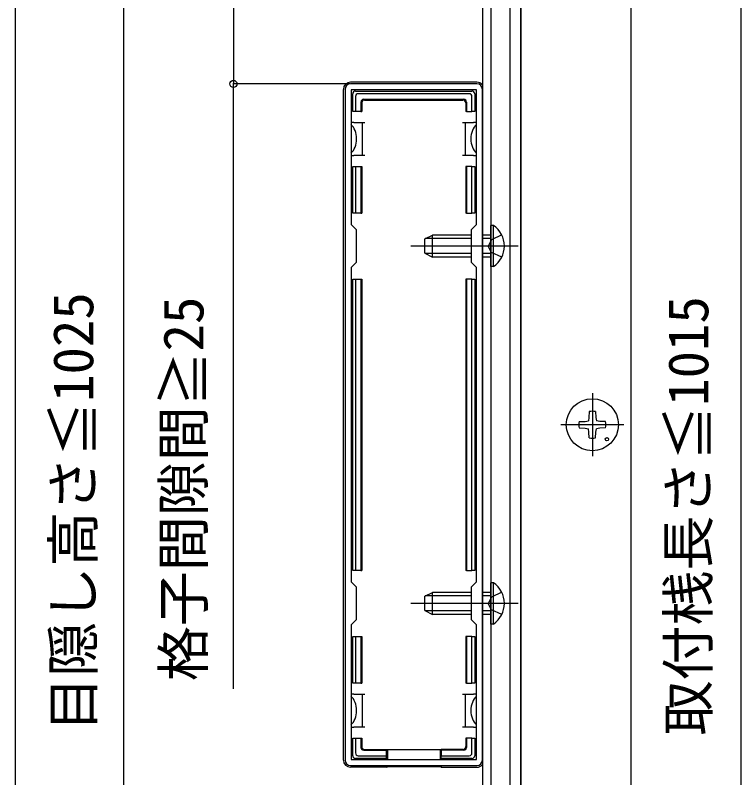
# Model space of a CAD drawing. Units: millimetres, scale not verified. Extents: x -525 to 525, y -783 to 778.
# Drawn here: x -525 to -393, y 360.1 to 498.8 of the extents above; entities that cross this region are included whole.
import ezdxf
from ezdxf.enums import TextEntityAlignment as Align

# ---------------------------------------------------------------- set-up
doc = ezdxf.new("R2010")
doc.units = ezdxf.units.MM
doc.header["$LTSCALE"] = 4
for name, color, linetype in [('0-3_YKK_11', 7, 'Continuous'), ('0-4_YKK_12', 2, 'Continuous'), ('0-5_YKK_13', 4, 'Continuous'), ('0-7_YKK_D', 6, 'Continuous'), ('0-8_YKK_ZWAK', 7, 'Continuous')]:
    doc.layers.add(name, color=color, linetype=linetype)
doc.styles.add('ＭＳ ゴシック', font='')
doc.styles.get('ＭＳ ゴシック').set_extended_font_data('MS Gothic')

msp = doc.modelspace()

# ---------------------------------------------------------------- linework, layer by layer
at = {"layer": '0-3_YKK_11'}
for p, q in [((-441, 486.3), (-464, 486.3)), ((-465, 485.3), (-465, 363.3)), ((-440, 363.3), (-440, 485.3)), ((-464, 362.3), (-441, 362.3))]:
    msp.add_line(p, q, dxfattribs=at)
msp.add_lwpolyline([(-463.9, 452.9), (-463.9, 395.7), (-463, 394.8), (-463, 388.8), (-463.9, 387.9), (-463.9, 363.4), (-441.1, 363.4), (-441.1, 387.9), (-442, 388.8), (-442, 394.8), (-441.1, 395.7), (-441.1, 452.9), (-442, 453.8), (-442, 459.8), (-441.1, 460.7), (-441.1, 485.2), (-463.9, 485.2), (-463.9, 460.7), (-463, 459.8), (-463, 453.8)], close=True, dxfattribs=at)
for centre, start, end in [((-464, 485.3), 90.00001, 179.99999), ((-441, 485.3), 0.00001, 89.99999), ((-464, 363.3), 180.00001, 269.99999), ((-441, 363.3), 270.00001, 359.99999)]:
    msp.add_arc(centre, 1, start, end, dxfattribs=at)
at = {"layer": '0-4_YKK_12'}
for p, q in [((-433, 199.372), (-433, 672.396)), ((-440, 630.3), (-440, 218.3)), ((-438.5, 630.3), (-438.5, 218.3)), ((-435, 630.3), (-435, 218.3)), ((-433, 630.3), (-433, 218.3)), ((-413, 630.3), (-413, 218.3))]:
    msp.add_line(p, q, dxfattribs=at)
at = {"layer": '0-5_YKK_13'}
for p, q in [((-440.998, 486.6), (-464.002, 486.6)), ((-465.3, 363.298), (-465.3, 485.302)), ((-463.1, 485), (-441.9, 485)), ((-442.393, 484.5), (-462.607, 484.5)), ((-441.4, 484.5), (-441.4, 481.3)), ((-463.1, 484.007), (-463.1, 481.3)), ((-461.952, 482.852), (-461.952, 481.3)), ((-461.6, 483.5), (-443.4, 483.5)), ((-461.452, 483.352), (-443.548, 483.352)), ((-443.048, 482.852), (-443.048, 481.3)), ((-442.9, 483), (-442.9, 481.3)), ((-441.9, 481.3), (-441.9, 484.007)), ((-462.1, 481.3), (-461.952, 481.3)), ((-442.9, 481.3), (-443.048, 481.3)), ((-442.9, 481.3), (-441.9, 481.3)), ((-441.4, 481.3), (-441.9, 481.3)), ((-463.4, 479.3), (-463.9, 479.3)), ((-461.9, 479.3), (-461.4, 479.3)), ((-443.6, 479.3), (-443.1, 479.3)), ((-441.1, 479.3), (-441.6, 479.3)), ((-463.9, 473.3), (-463.4, 473.3)), ((-461.4, 473.3), (-461.9, 473.3)), ((-443.1, 473.3), (-443.6, 473.3)), ((-441.6, 473.3), (-441.1, 473.3)), ((-463.1, 471.3), (-463.1, 462.8)), ((-463.1, 471.3), (-462.1, 471.3)), ((-462.1, 471.3), (-462.1, 462.8)), ((-443.048, 471.3), (-443.048, 462.8)), ((-442.9, 471.3), (-443.048, 471.3)), ((-441.9, 471.3), (-442.9, 471.3)), ((-463.1, 462.8), (-463.6, 462.8)), ((-462.1, 462.8), (-463.1, 462.8)), ((-462.1, 462.8), (-461.952, 462.8)), ((-442.9, 462.8), (-441.9, 462.8)), ((-438.5, 453.05), (-438.5, 460.55)), ((-450.5, 458.1), (-449.1, 458.8)), ((-450.5, 455.5), (-450.5, 458.1)), ((-442, 458.146), (-450.409, 458.146)), ((-442, 458.8), (-449.1, 458.8)), ((-438.5, 458.8), (-440, 458.8)), ((-438.5, 458.146), (-440, 458.146)), ((-433.5, 456.8), (-453, 456.8)), ((-450.5, 455.5), (-449.1, 454.8)), ((-442, 455.454), (-450.409, 455.454)), ((-438.5, 455.454), (-440, 455.454)), ((-438.5, 454.8), (-440, 454.8)), ((-437.991, 453.05), (-438.5, 453.05)), ((-463.1, 450.8), (-463.1, 397.8)), ((-463.1, 450.8), (-462.1, 450.8)), ((-462.1, 450.8), (-462.1, 397.8)), ((-443.048, 450.8), (-443.048, 397.8)), ((-442.9, 450.8), (-443.048, 450.8)), ((-441.9, 450.8), (-442.9, 450.8)), ((-441.9, 397.8), (-441.9, 450.8)), ((-441.9, 450.8), (-441.4, 450.8)), ((-420, 430.035), (-420, 418.565)), ((-420.593, 426.677), (-420.611, 425.638)), ((-419.407, 426.677), (-419.389, 425.638)), ((-422.377, 424.893), (-421.338, 424.911)), ((-421.338, 424.911), (-420.73, 425.03)), ((-420.611, 425.638), (-420.73, 425.03)), ((-419.389, 425.638), (-419.27, 425.03)), ((-418.662, 424.911), (-419.27, 425.03)), ((-417.623, 424.893), (-418.662, 424.911)), ((-414.265, 424.3), (-425.735, 424.3)), ((-422.373, 423.707), (-421.338, 423.689)), ((-421.338, 423.689), (-420.73, 423.57)), ((-420.611, 422.962), (-420.73, 423.57)), ((-419.389, 422.962), (-419.27, 423.57)), ((-418.662, 423.689), (-419.27, 423.57)), ((-417.623, 423.707), (-418.662, 423.689)), ((-420.593, 421.923), (-420.611, 422.962)), ((-419.407, 421.923), (-419.389, 422.962)), ((-463.1, 397.8), (-463.6, 397.8)), ((-462.1, 397.8), (-463.1, 397.8)), ((-462.1, 397.8), (-461.952, 397.8)), ((-442.9, 397.8), (-441.9, 397.8)), ((-438.5, 388.05), (-438.5, 395.55)), ((-450.5, 393.1), (-449.1, 393.8)), ((-450.5, 390.5), (-450.5, 393.1)), ((-442, 393.146), (-450.409, 393.146)), ((-442, 393.8), (-449.1, 393.8)), ((-438.5, 393.8), (-440, 393.8)), ((-438.5, 393.146), (-440, 393.146)), ((-433.5, 391.8), (-453, 391.8)), ((-450.5, 390.5), (-449.1, 389.8)), ((-442, 390.454), (-450.409, 390.454)), ((-438.5, 390.454), (-440, 390.454)), ((-438.5, 389.8), (-440, 389.8)), ((-437.991, 388.05), (-438.5, 388.05)), ((-463.6, 377.3), (-463.6, 385.8)), ((-463.6, 385.8), (-463.1, 385.8)), ((-463.1, 385.8), (-463.1, 377.3)), ((-463.1, 385.8), (-462.1, 385.8)), ((-462.1, 385.8), (-461.952, 385.8)), ((-461.952, 385.8), (-461.952, 377.3)), ((-443.048, 385.8), (-443.048, 377.3)), ((-442.9, 385.8), (-443.048, 385.8)), ((-442.9, 385.8), (-442.9, 377.3)), ((-441.9, 385.8), (-441.4, 385.8)), ((-441.4, 385.8), (-441.4, 377.3)), ((-463.1, 377.3), (-463.6, 377.3)), ((-462.1, 377.3), (-461.952, 377.3)), ((-442.9, 377.3), (-443.048, 377.3)), ((-442.9, 377.3), (-441.9, 377.3)), ((-441.4, 377.3), (-441.9, 377.3)), ((-463.4, 375.3), (-463.9, 375.3)), ((-461.9, 375.3), (-461.4, 375.3)), ((-443.6, 375.3), (-443.1, 375.3)), ((-441.1, 375.3), (-441.6, 375.3)), ((-463.9, 369.3), (-463.4, 369.3)), ((-461.4, 369.3), (-461.9, 369.3)), ((-443.1, 369.3), (-443.6, 369.3)), ((-441.6, 369.3), (-441.1, 369.3)), ((-463.6, 364.1), (-463.6, 367.3)), ((-463.6, 367.3), (-463.1, 367.3)), ((-463.1, 367.3), (-463.1, 364.593)), ((-463.1, 367.3), (-462.1, 367.3)), ((-462.1, 367.3), (-462.1, 365.6)), ((-462.1, 367.3), (-461.952, 367.3)), ((-461.952, 367.3), (-461.952, 365.748)), ((-443.048, 367.3), (-443.048, 365.748)), ((-442.9, 367.3), (-443.048, 367.3)), ((-442.9, 367.3), (-442.9, 365.6)), ((-441.9, 367.3), (-442.9, 367.3)), ((-441.9, 364.593), (-441.9, 367.3)), ((-461.6, 365.1), (-457.5, 365.1)), ((-461.452, 365.248), (-457.5, 365.248)), ((-457.5, 365.1), (-457.5, 365.248)), ((-457.5, 365.248), (-447.5, 365.248)), ((-457.5, 365.1), (-457.5, 364.1)), ((-457.3, 365.248), (-457.3, 363.4)), ((-447.7, 365.248), (-447.7, 363.4)), ((-443.548, 365.248), (-447.5, 365.248)), ((-447.5, 365.1), (-447.5, 365.248)), ((-443.4, 365.1), (-447.5, 365.1)), ((-447.5, 365.1), (-447.5, 364.1)), ((-457.5, 363.6), (-463.1, 363.6)), ((-462.607, 364.1), (-457.5, 364.1)), ((-457.5, 364.1), (-457.5, 363.6)), ((-457.5, 363.6), (-457.5, 363.4)), ((-447.5, 364.1), (-442.393, 364.1)), ((-447.5, 363.6), (-447.5, 364.1)), ((-441.9, 363.6), (-447.5, 363.6)), ((-447.5, 363.6), (-447.5, 363.4)), ((-457.5, 362.3), (-457.5, 362)), ((-457.5, 362), (-457.3, 362.092)), ((-457.3, 362.3), (-457.3, 362.092)), ((-447.5, 362), (-447.7, 362.092)), ((-447.5, 362.3), (-447.5, 362)), ((-457.5, 362), (-464.002, 362)), ((-447.5, 362), (-440.998, 362))]:
    msp.add_line(p, q, dxfattribs=at)
for points in [[(-463.1, 481.3), (-463.6, 481.3), (-463.6, 484.5)], [(-462.1, 483), (-462.1, 481.3), (-463.1, 481.3)], [(-463.4, 479.3), (-461.9, 479.3), (-461.9, 476.3)], [(-443.1, 476.3), (-443.1, 479.3), (-441.6, 479.3)], [(-461.9, 476.3), (-461.9, 473.3), (-463.4, 473.3)], [(-441.6, 473.3), (-443.1, 473.3), (-443.1, 476.3)], [(-463.6, 462.8), (-463.6, 471.3), (-463.1, 471.3)], [(-462.1, 471.3), (-461.952, 471.3), (-461.952, 462.8)], [(-442.9, 471.3), (-442.9, 462.8), (-443.048, 462.8)], [(-437.991, 453.05), (-437.991, 460.55), (-438.5, 460.55)], [(-442, 454.8), (-449.1, 454.8), (-449.1, 458.8)], [(-436.491, 458.85), (-438.346, 457.945), (-438.955, 456.8)], [(-436.491, 454.75), (-438.346, 455.655), (-438.955, 456.8)], [(-463.6, 397.8), (-463.6, 450.8), (-463.1, 450.8)], [(-462.1, 450.8), (-461.952, 450.8), (-461.952, 397.8)], [(-442.9, 450.8), (-442.9, 397.8), (-443.048, 397.8)], [(-441.4, 450.8), (-441.4, 397.8), (-441.9, 397.8)], [(-437.991, 388.05), (-437.991, 395.55), (-438.5, 395.55)], [(-442, 389.8), (-449.1, 389.8), (-449.1, 393.8)], [(-436.491, 393.85), (-438.346, 392.945), (-438.955, 391.8)], [(-436.491, 389.75), (-438.346, 390.655), (-438.955, 391.8)], [(-462.1, 385.8), (-462.1, 377.3), (-463.1, 377.3)], [(-441.9, 377.3), (-441.9, 385.8), (-442.9, 385.8)], [(-463.4, 375.3), (-461.9, 375.3), (-461.9, 372.3)], [(-443.1, 372.3), (-443.1, 375.3), (-441.6, 375.3)], [(-461.9, 372.3), (-461.9, 369.3), (-463.4, 369.3)], [(-441.6, 369.3), (-443.1, 369.3), (-443.1, 372.3)], [(-441.9, 367.3), (-441.4, 367.3), (-441.4, 364.1)], [(-447.7, 362.3), (-447.7, 362.092), (-457.3, 362.092)]]:
    msp.add_lwpolyline(points, dxfattribs=at)
msp.add_lwpolyline([(-441.9, 462.8), (-441.9, 471.3), (-441.4, 471.3), (-441.4, 462.8)], close=True, dxfattribs=at)
for centre, radius in [((-420, 424.3), 4.735), ((-417.359, 421.659), 0.3)]:
    msp.add_circle(centre, radius, dxfattribs=at)
for centre, radius, start, end in [((-463.1, 484.5), 0.5, 90.77436, 179.22564), ((-463.1, 484.5), 0.5, 179.22564, 180), ((-463.1, 484.5), 0.5, 90, 90.77436), ((-441.9, 484.5), 0.5, 89.22564, 90), ((-441.9, 484.5), 0.5, 0.77436, 89.22564), ((-441.9, 484.5), 0.5, 0, 0.77436), ((-463.6, 482.3), 0.3, 90, 270), ((-441.4, 482.3), 0.3, 270, 90), ((-463.6, 470.3), 0.3, 90, 270), ((-441.4, 470.3), 0.3, 270, 90), ((-440.527, 456.8), 4.527, 304.06671, 55.93329), ((-463.6, 449.8), 0.3, 90, 270), ((-441.4, 449.8), 0.3, 270, 90), ((-420, 424.3), 2.45, 75.9892, 104.0108), ((-420, 424.3), 2.45, 165.9892, 194.0108), ((-420, 424.3), 2.45, 345.9892, 14.0108), ((-420, 424.3), 2.45, 255.9892, 284.0108), ((-463.6, 398.8), 0.3, 90, 270), ((-441.4, 398.8), 0.3, 270, 90), ((-440.527, 391.8), 4.527, 304.06671, 55.93329), ((-463.6, 378.3), 0.3, 90, 270), ((-441.4, 378.3), 0.3, 270, 90), ((-463.6, 366.3), 0.3, 90, 270), ((-441.4, 366.3), 0.3, 270, 90), ((-463.1, 364.1), 0.5, 180, 180.77436), ((-463.1, 364.1), 0.5, 180.77436, 269.22564), ((-463.1, 364.1), 0.5, 269.22564, 270), ((-441.9, 364.1), 0.5, 270, 270.77436), ((-441.9, 364.1), 0.5, 270.77436, 359.22564), ((-441.9, 364.1), 0.5, 359.22564, 0)]:
    msp.add_arc(centre, radius, start, end, dxfattribs=at)
for centre, major_axis, ratio, start_param, end_param in [((-463.998, 485.298), (-0.923, 0.923), 0.99628, 5.4996506, 7.06672), ((-441.002, 485.298), (0.923, 0.923), 0.99628, 6.1921366, 7.06672), ((-462.593, 483.993), (0.363, -0.363), 0.973329, 2.3697096, 3.9134757), ((-442.407, 483.993), (0.363, 0.363), 0.973329, 5.5113023, 7.0550683), ((-461.6, 483), (-0.354, 0.354), 0.999924, 5.4978252, 7.0685454), ((-461.452, 482.852), (-0.354, 0.354), 0.999924, 5.4978252, 7.0685454), ((-443.548, 482.852), (0.354, 0.354), 0.999924, 5.4978252, 7.0685454), ((-443.4, 483), (0.354, 0.354), 0.999924, 5.4978252, 7.0685454), ((-464.9, 476.3), (0, 3), 0.666667, 4.712389, 5.7595865), ((-440.1, 476.3), (0, 3), 0.666667, 0.5235988, 1.5707963), ((-464.9, 476.3), (0, 3), 0.666667, 3.6651914, 4.712389), ((-440.1, 476.3), (0, 3), 0.666667, 1.5707963, 2.6179939), ((-464.9, 372.3), (0, 3), 0.666667, 4.712389, 5.7595865), ((-440.1, 372.3), (0, 3), 0.666667, 0.5235988, 1.5707963), ((-464.9, 372.3), (0, 3), 0.666667, 3.6651914, 4.712389), ((-440.1, 372.3), (0, 3), 0.666667, 1.5707963, 2.6179939), ((-461.6, 365.6), (-0.354, -0.354), 0.999924, 5.4978252, 7.0685454), ((-461.452, 365.748), (-0.354, -0.354), 0.999924, 5.4978252, 7.0685454), ((-443.548, 365.748), (0.354, -0.354), 0.999924, 5.4978252, 7.0685454), ((-443.4, 365.6), (0.354, -0.354), 0.999924, 5.4978252, 7.0685454), ((-462.593, 364.607), (0.363, 0.363), 0.973329, 2.3697096, 3.9134757), ((-442.407, 364.607), (0.363, -0.363), 0.973329, 5.5113023, 7.0550683), ((-463.998, 363.302), (-0.923, -0.923), 0.99628, 5.4996506, 7.06672), ((-441.002, 363.302), (0.923, -0.923), 0.99628, 5.4996506, 6.374234)]:
    msp.add_ellipse(centre, major_axis=major_axis, ratio=ratio, start_param=start_param, end_param=end_param, dxfattribs=at)
at = {"layer": '0-7_YKK_D'}
for p, q in [((-505.3, 635.3), (-505.3, 213.3)), ((-393, 630.3), (-393, 218.3)), ((-485.3, 511.3), (-485.3, 486.3)), ((-464.1, 486.3), (-485.4, 486.3)), ((-485.3, 376.229), (-485.3, 486.3))]:
    msp.add_line(p, q, dxfattribs=at)
msp.add_circle((-485.3, 486.3), 0.637, dxfattribs=at)
at = {"layer": '0-8_YKK_ZWAK'}
msp.add_line((-525, 747.3), (-525, -782.7), dxfattribs=at)

# ---------------------------------------------------------------- texts
at = {"layer": '0-7_YKK_D', "style": 'ＭＳ ゴシック'}
for s, p in [('目隠し高さ≦1025', (-508.607, 368.476)), ('格子間隙間≧25', (-488.55, 377.661)), ('取付桟長さ≦1015', (-396.705, 367.766))]:
    msp.add_text(s, height=7.331, rotation=90, dxfattribs=at).set_placement(p, align=Align.BOTTOM_LEFT)

doc.saveas('drawing.dxf')
